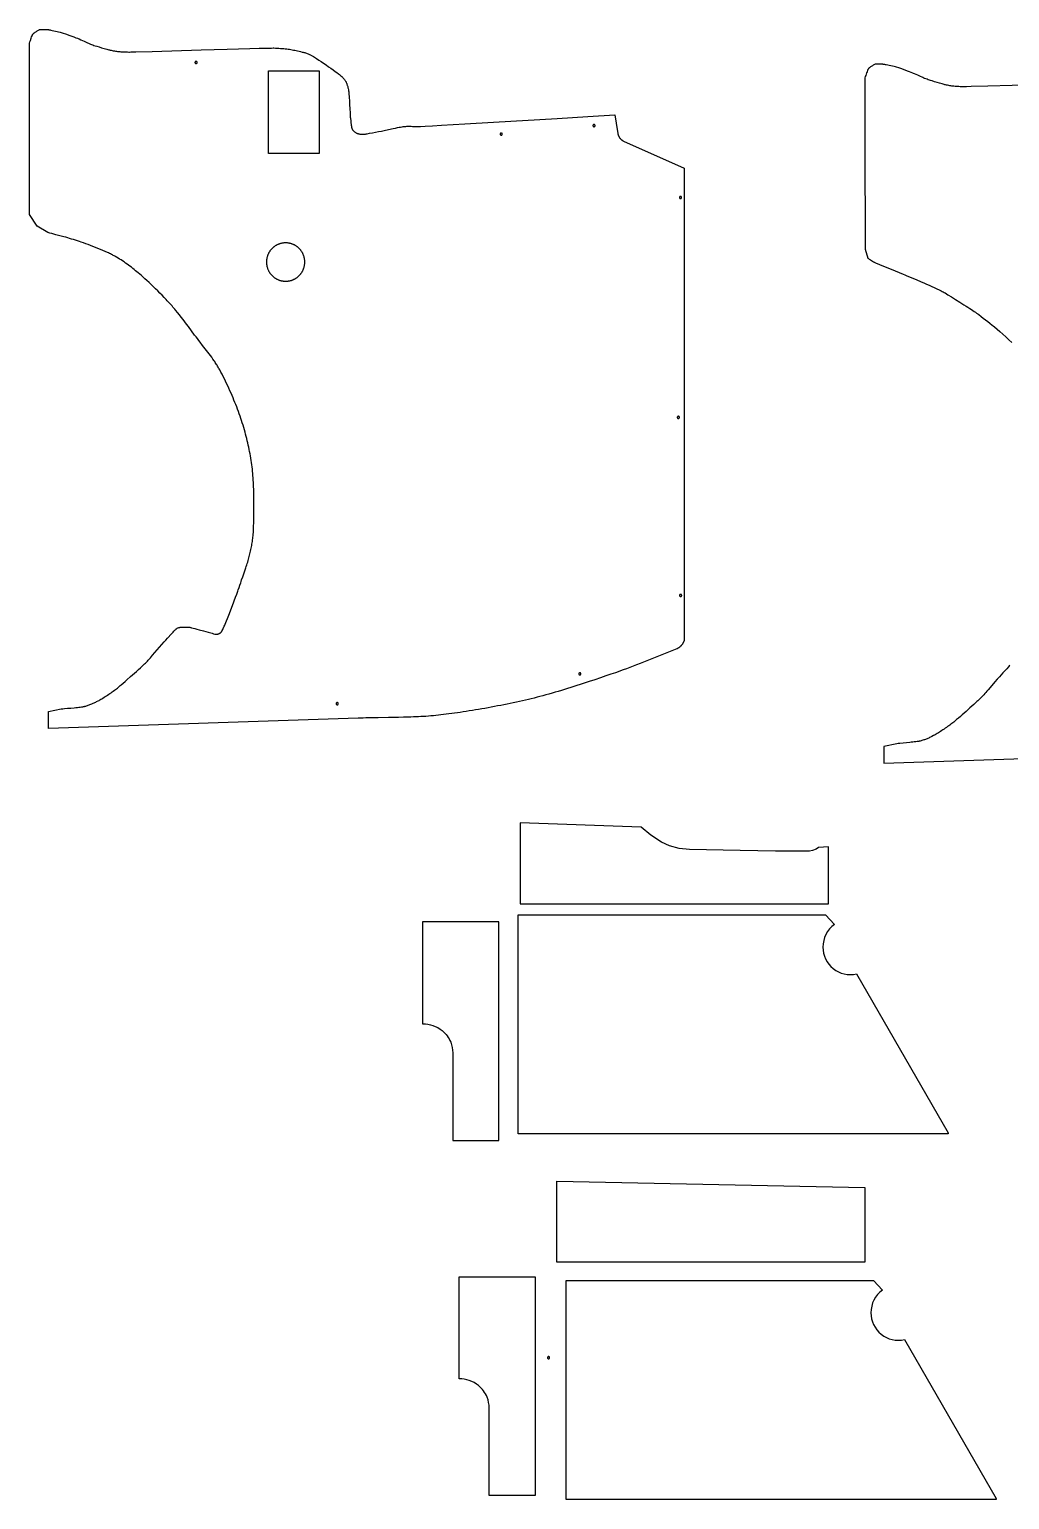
# Model space of a CAD drawing. Extents: x 2891 to 8795, y -6849 to -2770.
# Drawn here: x 6074 to 7864, y -6849 to -4165 of the extents above; entities that cross this region are included whole.
import ezdxf

# ---------------------------------------------------------------- set-up
doc = ezdxf.new("R2010")
doc.units = 0
doc.layers.add('Default_Layer', color=1, linetype='CONTINUOUS')

msp = doc.modelspace()

# ---------------------------------------------------------------- linework, layer by layer
at = {"layer": 'Default_Layer'}
for points in [[(7256.2, -5296.2), (7250.1, -5298.6), (7244, -5301), (7231.7, -5306), (7219.5, -5310.9), (7207.3, -5315.8), (7201.1, -5318.3), (7195, -5320.7), (7188.9, -5323.1), (7182.7, -5325.5), (7176.6, -5327.9), (7170.4, -5330.2), (7164.2, -5332.4), (7158, -5334.7), (7143.8, -5339.7), (7135.4, -5342.6), (7126.4, -5345.7), (7116.7, -5349), (7106.6, -5352.5), (7096, -5356), (7085, -5359.6), (7079.5, -5361.4), (7073.8, -5363.2), (7068.2, -5365), (7062.5, -5366.8), (7056.7, -5368.6), (7051, -5370.4), (7045.3, -5372.1), (7039.6, -5373.9), (7033.9, -5375.5), (7028.2, -5377.2), (7022.6, -5378.8), (7017, -5380.3), (7011.5, -5381.8), (7006.1, -5383.3), (7000.8, -5384.7), (6995.6, -5386), (6990.4, -5387.2), (6985.1, -5388.5), (6979.7, -5389.8), (6974.2, -5391), (6968.7, -5392.2), (6963.1, -5393.5), (6957.5, -5394.7), (6951.8, -5395.9), (6946.1, -5397.1), (6940.4, -5398.2), (6934.6, -5399.4), (6928.8, -5400.5), (6923, -5401.6), (6917.2, -5402.7), (6911.4, -5403.8), (6905.7, -5404.8), (6899.9, -5405.8), (6894.2, -5406.8), (6888.5, -5407.8), (6882.8, -5408.7), (6877.2, -5409.6), (6871.7, -5410.5), (6866.2, -5411.4), (6860.7, -5412.2), (6855.4, -5413), (6850.1, -5413.7), (6845, -5414.4), (6839.9, -5415.1), (6834.9, -5415.7), (6830.1, -5416.3), (6825.3, -5416.9), (6820.7, -5417.4), (6816.2, -5417.9), (6811.6, -5418.3), (6807.1, -5418.7), (6802.5, -5419), (6797.9, -5419.4), (6793.4, -5419.7), (6788.8, -5419.9), (6784.2, -5420.2), (6779.7, -5420.4), (6775.1, -5420.6), (6770.5, -5420.8), (6766, -5420.9), (6761.4, -5421.1), (6756.8, -5421.2), (6747.7, -5421.4), (6738.5, -5421.5), (6729.4, -5421.7), (6711.1, -5421.9), (6701.9, -5422.1), (6692.8, -5422.2), (6688.2, -5422.4), (6683.6, -5422.5), (6679, -5422.6), (6674.5, -5422.8), (6108.9, -5441.5), (6108.9, -5410.8), (6132.3, -5405.8), (6135.1, -5405.5), (6137.9, -5405.2), (6143.9, -5404.7), (6150, -5404.2), (6156, -5403.6), (6158.9, -5403.3), (6161.8, -5403), (6164.5, -5402.7), (6167, -5402.4), (6169.4, -5402.1), (6171.6, -5401.8), (6172.6, -5401.6), (6173.6, -5401.4), (6174.5, -5401.2), (6175.3, -5401), (6176.9, -5400.6), (6178.5, -5400.1), (6180.1, -5399.6), (6181.6, -5399.1), (6183.2, -5398.6), (6184.7, -5398), (6186.2, -5397.4), (6187.8, -5396.8), (6189.3, -5396.1), (6190.8, -5395.5), (6192.3, -5394.8), (6193.8, -5394.1), (6195.2, -5393.4), (6196.7, -5392.6), (6199.6, -5391.1), (6201.2, -5390.3), (6202.8, -5389.4), (6204.6, -5388.3), (6206.4, -5387.2), (6208.4, -5386), (6210.4, -5384.7), (6212.5, -5383.4), (6214.6, -5382), (6216.7, -5380.6), (6218.9, -5379.2), (6221, -5377.7), (6223.1, -5376.2), (6225.2, -5374.8), (6227.2, -5373.3), (6229.2, -5371.9), (6231.1, -5370.5), (6232.9, -5369.1), (6234.7, -5367.7), (6236.5, -5366.3), (6238.2, -5364.9), (6240, -5363.4), (6241.7, -5361.9), (6245.2, -5359), (6248.7, -5356), (6252.1, -5353), (6258.9, -5346.9), (6266, -5340.6), (6269.6, -5337.4), (6273.3, -5334.1), (6277, -5330.7), (6278.8, -5329), (6280.6, -5327.3), (6282.4, -5325.5), (6284.2, -5323.8), (6285.9, -5322.1), (6287.7, -5320.3), (6289.4, -5318.5), (6291.2, -5316.6), (6293.1, -5314.5), (6295, -5312.4), (6297, -5310.1), (6299, -5307.8), (6303.2, -5303), (6311.7, -5293.2), (6315.9, -5288.3), (6320, -5283.6), (6323, -5280.3), (6326.4, -5276.6), (6333.3, -5269), (6336.4, -5265.6), (6337.9, -5264), (6339.2, -5262.7), (6340.3, -5261.5), (6341.2, -5260.6), (6342, -5259.9), (6342.3, -5259.6), (6342.5, -5259.5), (6342.9, -5259.2), (6343.3, -5259), (6344.1, -5258.5), (6344.9, -5258.1), (6345.8, -5257.8), (6346.7, -5257.5), (6347.6, -5257.2), (6348.5, -5257), (6349.4, -5256.8), (6350, -5256.7), (6350.6, -5256.7), (6351.4, -5256.6), (6352.3, -5256.5), (6354.4, -5256.4), (6356.8, -5256.4), (6358.1, -5256.4), (6359.3, -5256.4), (6360.6, -5256.4), (6361.9, -5256.4), (6363.1, -5256.5), (6364.3, -5256.6), (6365.5, -5256.7), (6366.6, -5256.8), (6367.2, -5256.9), (6368.1, -5257.1), (6369.1, -5257.3), (6370.2, -5257.6), (6373, -5258.3), (6376.3, -5259.1), (6380, -5260.1), (6383.9, -5261.2), (6392.2, -5263.5), (6400.4, -5265.8), (6407.5, -5267.7), (6410.4, -5268.5), (6412.7, -5269.1), (6414.3, -5269.5), (6414.8, -5269.6), (6415.1, -5269.6), (6415.5, -5269.6), (6415.9, -5269.6), (6416.7, -5269.5), (6417.5, -5269.3), (6418.3, -5269.1), (6419, -5268.9), (6419.8, -5268.6), (6420.4, -5268.4), (6421.1, -5268.1), (6421.6, -5267.7), (6422.2, -5267.4), (6422.7, -5267), (6423.2, -5266.6), (6423.7, -5266.1), (6424.2, -5265.6), (6424.6, -5265.1), (6425, -5264.6), (6425.2, -5264.3), (6425.5, -5263.8), (6425.8, -5263.2), (6426.2, -5262.5), (6427, -5260.9), (6427.8, -5259), (6429.7, -5254.9), (6430.7, -5252.8), (6431.5, -5251), (6437.9, -5234.5), (6444.8, -5216.8), (6450.6, -5201.6), (6452.7, -5196.2), (6453.9, -5192.8), (6454.7, -5190.7), (6455.5, -5188.6), (6456.9, -5184.3), (6458.4, -5180), (6459.8, -5175.7), (6460.7, -5173), (6461.6, -5170.2), (6463.5, -5164.8), (6465.5, -5159.2), (6467.4, -5153.8), (6469.2, -5148.3), (6470.1, -5145.6), (6471, -5142.9), (6471.8, -5140.3), (6472.6, -5137.7), (6473.3, -5135.2), (6474, -5132.6), (6475.3, -5127.7), (6475.9, -5125.2), (6476.6, -5122.7), (6477.2, -5120.2), (6477.7, -5117.6), (6478.3, -5115.1), (6478.9, -5112.6), (6479.4, -5110.1), (6479.9, -5107.6), (6480.3, -5105), (6480.8, -5102.5), (6481.2, -5100), (6481.6, -5097.4), (6481.9, -5094.9), (6482.2, -5092.3), (6482.5, -5089.7), (6482.7, -5086.8), (6483, -5083.9), (6483.1, -5080.8), (6483.3, -5077.6), (6483.4, -5074.2), (6483.5, -5070.8), (6483.6, -5067.4), (6483.7, -5063.9), (6483.7, -5060.3), (6483.8, -5053.3), (6483.8, -5046.3), (6483.8, -5039.5), (6483.8, -5032.6), (6483.8, -5025.1), (6483.8, -5017.2), (6483.7, -5013.1), (6483.7, -5009), (6483.6, -5004.9), (6483.5, -5000.7), (6483.3, -4996.5), (6483.1, -4992.3), (6482.9, -4988.1), (6482.6, -4984), (6482.3, -4980), (6482.1, -4978), (6482, -4976), (6481.5, -4972), (6481.1, -4968), (6480.6, -4964.1), (6480.1, -4960.1), (6479.5, -4956.1), (6478.9, -4952.1), (6478.3, -4948.1), (6477.6, -4944.1), (6476.9, -4940.1), (6476.2, -4936.1), (6475.4, -4932.2), (6474.6, -4928.2), (6473.7, -4924.2), (6472.8, -4920.3), (6471.9, -4916.4), (6471, -4912.4), (6470, -4908.5), (6468.9, -4904.5), (6467.8, -4900.4), (6466.6, -4896.3), (6465.4, -4892.2), (6464.1, -4888), (6462.8, -4883.8), (6461.4, -4879.6), (6460, -4875.4), (6458.6, -4871.2), (6457.1, -4867), (6455.6, -4862.8), (6454.1, -4858.6), (6452.5, -4854.4), (6450.9, -4850.3), (6449.3, -4846.3), (6447.6, -4842.2), (6445.9, -4838), (6444.1, -4833.7), (6442.2, -4829.3), (6440.3, -4825), (6438.3, -4820.5), (6436.3, -4816.1), (6434.2, -4811.8), (6432.1, -4807.4), (6430, -4803.2), (6428, -4799), (6425.9, -4794.9), (6423.8, -4790.9), (6421.7, -4787.1), (6420.7, -4785.3), (6419.6, -4783.5), (6418.6, -4781.8), (6417.6, -4780.1), (6416.6, -4778.4), (6415.6, -4776.8), (6414.6, -4775.1), (6413.5, -4773.5), (6412.4, -4771.9), (6411.3, -4770.3), (6409.1, -4767.1), (6406.9, -4763.9), (6404.6, -4760.7), (6402.3, -4757.6), (6399.9, -4754.5), (6397.6, -4751.4), (6395.2, -4748.4), (6390.4, -4742.2), (6385.6, -4736.1), (6383.2, -4733), (6380.8, -4729.9), (6378.4, -4726.7), (6375.8, -4723.3), (6370.3, -4715.8), (6364.3, -4707.8), (6361.2, -4703.7), (6358, -4699.5), (6354.8, -4695.2), (6351.4, -4690.9), (6348.1, -4686.7), (6344.7, -4682.4), (6341.3, -4678.3), (6339.6, -4676.2), (6337.9, -4674.2), (6336.2, -4672.2), (6334.5, -4670.2), (6332.8, -4668.3), (6331.1, -4666.4), (6329.4, -4664.5), (6327.6, -4662.6), (6325.8, -4660.7), (6324, -4658.7), (6320.2, -4654.7), (6316.3, -4650.7), (6312.3, -4646.7), (6308.3, -4642.7), (6304.3, -4638.8), (6300.3, -4634.9), (6296.3, -4631.1), (6292.5, -4627.5), (6288.7, -4624), (6285.1, -4620.7), (6281.7, -4617.7), (6278.5, -4614.8), (6275.6, -4612.3), (6272.9, -4610), (6270.4, -4607.9), (6267.9, -4605.8), (6265.3, -4603.8), (6262.7, -4601.7), (6260.2, -4599.7), (6257.6, -4597.7), (6255, -4595.7), (6252.3, -4593.7), (6249.7, -4591.8), (6247, -4589.9), (6244.3, -4588.1), (6241.5, -4586.3), (6238.8, -4584.5), (6236, -4582.8), (6233.2, -4581.1), (6231.8, -4580.3), (6230.3, -4579.5), (6228.9, -4578.7), (6227.3, -4577.8), (6225.6, -4577), (6223.9, -4576.1), (6222.1, -4575.3), (6220.3, -4574.4), (6218.3, -4573.5), (6216.4, -4572.6), (6212.3, -4570.8), (6208, -4568.9), (6203.6, -4567.1), (6199.1, -4565.2), (6194.6, -4563.4), (6190.1, -4561.7), (6185.6, -4559.9), (6181.2, -4558.3), (6176.9, -4556.7), (6172.8, -4555.2), (6168.9, -4553.8), (6165.3, -4552.5), (6161.8, -4551.3), (6158.2, -4550.1), (6154.7, -4549), (6151.1, -4548), (6147.5, -4546.9), (6144, -4545.9), (6140.4, -4544.9), (6136.8, -4543.9), (6129.6, -4542), (6122.4, -4540.1), (6115.2, -4538.2), (6111.6, -4537.2), (6108, -4536.2), (6088.2, -4524.4), (6074.5, -4503), (6074.3, -4307.8), (6074.1, -4224.8), (6074.1, -4190.6), (6074.2, -4190.4), (6074.3, -4190.2), (6075, -4188.1), (6075.8, -4185.8), (6077.4, -4181.2), (6078.2, -4179), (6078.9, -4177.2), (6079.2, -4176.4), (6079.5, -4175.7), (6079.8, -4175.1), (6080, -4174.7), (6080.2, -4174.4), (6080.5, -4174.1), (6080.8, -4173.8), (6081, -4173.5), (6081.6, -4172.9), (6082.2, -4172.4), (6082.8, -4171.8), (6083.5, -4171.3), (6084.8, -4170.4), (6085.6, -4169.8), (6086.8, -4169), (6088, -4168.2), (6089.4, -4167.4), (6091.7, -4166), (6092.8, -4165.4), (6092.9, -4165.3), (6093, -4165.3), (6093.2, -4165.4), (6095.2, -4165.4), (6097.1, -4165.4), (6101, -4165.4), (6102.9, -4165.4), (6104.9, -4165.5), (6105.8, -4165.5), (6106.8, -4165.6), (6107.8, -4165.7), (6108.7, -4165.8), (6109.7, -4165.9), (6110.8, -4166.1), (6112, -4166.3), (6113.2, -4166.5), (6115.9, -4167.1), (6118.7, -4167.7), (6124.5, -4169.1), (6127.4, -4169.7), (6130.2, -4170.3), (6132.1, -4170.7), (6136, -4172.1), (6139.9, -4173.5), (6147.9, -4176.4), (6151.8, -4177.8), (6155.5, -4179.2), (6158.8, -4180.5), (6161.8, -4181.6), (6163.2, -4182.2), (6164.7, -4182.8), (6167.8, -4184.2), (6171.1, -4185.7), (6174.3, -4187.1), (6179.9, -4189.7), (6182, -4190.6), (6183.4, -4191.2), (6185.5, -4192.1), (6187.7, -4192.9), (6189.9, -4193.7), (6192, -4194.5), (6193.9, -4195.1), (6197.2, -4196.1), (6201.3, -4197.3), (6206, -4198.7), (6210.7, -4200.1), (6215.2, -4201.4), (6218.9, -4202.4), (6220.4, -4202.8), (6221.5, -4203), (6223.4, -4203.5), (6225.3, -4203.9), (6227.2, -4204.3), (6229.2, -4204.6), (6231.1, -4204.9), (6233, -4205.2), (6235, -4205.5), (6236.9, -4205.7), (6238.9, -4205.9), (6241.1, -4206.1), (6243.4, -4206.2), (6245.9, -4206.3), (6248.3, -4206.4), (6250.8, -4206.5), (6253.2, -4206.5), (6255.6, -4206.6), (6256.9, -4206.6), (6259.5, -4206.5), (6268.5, -4206.3), (6298.5, -4205.4), (6387.5, -4202.8), (6434.9, -4201.5), (6476.7, -4200.3), (6493.7, -4199.8), (6507.1, -4199.5), (6516.3, -4199.3), (6519.1, -4199.2), (6520.5, -4199.2), (6523.5, -4199.3), (6526.5, -4199.5), (6529.6, -4199.7), (6532.6, -4199.9), (6535.6, -4200.2), (6538.5, -4200.5), (6541.3, -4200.8), (6543.9, -4201.1), (6546.4, -4201.4), (6548.9, -4201.7), (6551.4, -4202.1), (6553.8, -4202.5), (6556.3, -4203), (6558.8, -4203.4), (6561.3, -4204), (6563.7, -4204.5), (6566.3, -4205.1), (6569.1, -4205.8), (6572, -4206.6), (6573.6, -4207), (6575.1, -4207.4), (6576.7, -4207.8), (6578.2, -4208.3), (6579.8, -4208.8), (6581.3, -4209.3), (6582.8, -4209.9), (6584.3, -4210.5), (6585.7, -4211.1), (6587.1, -4211.7), (6587.9, -4212.1), (6588.9, -4212.7), (6590.1, -4213.4), (6591.4, -4214.2), (6592.9, -4215.1), (6594.6, -4216.2), (6598.2, -4218.5), (6602.2, -4221.2), (6606.5, -4224.1), (6611, -4227.1), (6615.6, -4230.3), (6620.1, -4233.4), (6624.5, -4236.4), (6628.6, -4239.3), (6632.4, -4242), (6635.6, -4244.3), (6638.3, -4246.3), (6640.3, -4247.7), (6641, -4248.3), (6641.5, -4248.7), (6642.9, -4250), (6644.4, -4251.3), (6645.1, -4252), (6645.8, -4252.7), (6646.4, -4253.4), (6647.1, -4254.1), (6647.8, -4254.9), (6648.4, -4255.6), (6649, -4256.4), (6649.6, -4257.1), (6650.2, -4257.9), (6650.7, -4258.7), (6651.2, -4259.6), (6651.7, -4260.4), (6652.2, -4261.3), (6652.6, -4262.2), (6653, -4263.2), (6653.4, -4264.2), (6653.8, -4265.3), (6654.2, -4266.4), (6654.5, -4267.5), (6654.9, -4268.6), (6655.2, -4269.8), (6655.5, -4270.9), (6655.7, -4272.1), (6656, -4273.3), (6656.5, -4275.6), (6656.9, -4277.9), (6657, -4278.5), (6657.1, -4279.3), (6657.3, -4281.4), (6657.5, -4284.1), (6657.8, -4287.2), (6658, -4290.6), (6658.2, -4294.4), (6658.6, -4302.3), (6659, -4310.3), (6659.4, -4317.7), (6659.6, -4320.8), (6659.8, -4323.6), (6659.9, -4325.8), (6660.1, -4327.4), (6660.7, -4333), (6661.1, -4336), (6661.5, -4339), (6661.7, -4340.4), (6661.9, -4341.8), (6662.1, -4343), (6662.3, -4344.2), (6662.6, -4345.3), (6662.8, -4346.2), (6663, -4346.6), (6663.1, -4347), (6663.2, -4347.3), (6663.4, -4347.6), (6663.7, -4348.1), (6664, -4348.6), (6664.4, -4349.2), (6664.9, -4349.7), (6665.3, -4350.1), (6665.8, -4350.6), (6666.3, -4351.1), (6666.8, -4351.5), (6667.3, -4351.9), (6667.8, -4352.3), (6668.7, -4353.1), (6669.6, -4353.7), (6670.4, -4354.1), (6671, -4354.5), (6671.7, -4354.9), (6672.5, -4355.2), (6673.2, -4355.4), (6674, -4355.6), (6674.7, -4355.8), (6675.5, -4356), (6676.3, -4356.2), (6677.1, -4356.3), (6678.2, -4356.4), (6679.3, -4356.5), (6680.5, -4356.6), (6681.8, -4356.7), (6683.1, -4356.7), (6684.4, -4356.7), (6685.6, -4356.6), (6686.4, -4356.5), (6687.6, -4356.4), (6689.1, -4356.1), (6690.9, -4355.8), (6695.2, -4355), (6700.3, -4354), (6711.3, -4351.9), (6716.7, -4350.9), (6721.6, -4349.9), (6729.8, -4348.2), (6738.5, -4346.3), (6742.6, -4345.4), (6746.2, -4344.6), (6749.2, -4344), (6750.4, -4343.8), (6751.4, -4343.6), (6754.7, -4343.1), (6756.3, -4342.9), (6758, -4342.6), (6759.6, -4342.4), (6761.3, -4342.3), (6763, -4342.1), (6764.6, -4342), (6765.5, -4342), (6766.5, -4342), (6767.5, -4342), (6768.7, -4342.1), (6771.1, -4342.2), (6773.7, -4342.3), (6776.5, -4342.5), (6779.2, -4342.6), (6781.9, -4342.6), (6783.2, -4342.7), (6784.5, -4342.7), (6785.8, -4342.6), (6788.3, -4342.5), (6796.9, -4342), (6809.8, -4341.3), (6826.5, -4340.3), (6869.3, -4337.8), (6921.3, -4334.7), (7037.4, -4327.9), (7093.4, -4324.5), (7142.8, -4321.6), (7148, -4352), (7148, -4352.6), (7148.1, -4353.3), (7148.1, -4354), (7148.2, -4354.6), (7148.3, -4355.3), (7148.4, -4355.9), (7148.6, -4356.6), (7148.8, -4357.2), (7149, -4357.9), (7149.2, -4358.5), (7149.4, -4359.1), (7149.7, -4359.7), (7150, -4360.3), (7150.3, -4360.9), (7150.6, -4361.5), (7150.9, -4362.1), (7151.3, -4362.6), (7151.7, -4363.2), (7152.1, -4363.7), (7152.5, -4364.2), (7152.9, -4364.7), (7153.3, -4365.2), (7153.8, -4365.7), (7154.3, -4366.2), (7154.8, -4366.6), (7155.3, -4367), (7155.8, -4367.4), (7156.4, -4367.8), (7156.9, -4368.2), (7157.5, -4368.5), (7158.1, -4368.9), (7158.7, -4369.2), (7269.7, -4418.7), (7269.7, -5280.2), (7269.5, -5280.9), (7269.3, -5281.5), (7269, -5282.1), (7268.8, -5282.7), (7268.5, -5283.4), (7268.2, -5284), (7267.9, -5284.6), (7267.6, -5285.2), (7267.3, -5285.7), (7267, -5286.3), (7266.6, -5286.9), (7266.2, -5287.5), (7265.9, -5288), (7265.5, -5288.5), (7265, -5289.1), (7264.6, -5289.6), (7264.2, -5290.1), (7263.7, -5290.6), (7263.3, -5291.1), (7262.8, -5291.6), (7262.3, -5292), (7261.8, -5292.5), (7261.3, -5292.9), (7260.8, -5293.3), (7260.2, -5293.7), (7259.7, -5294.1), (7259.1, -5294.5), (7258.6, -5294.9), (7258, -5295.2), (7257.4, -5295.6), (7256.8, -5295.9), (7256.2, -5296.2)], [(6378.3, -4223.7), (6378.1, -4223.7), (6377.9, -4223.7), (6377.7, -4223.8), (6377.5, -4223.9), (6377.3, -4223.9), (6377.2, -4224), (6377, -4224.2), (6376.9, -4224.3), (6376.7, -4224.4), (6376.6, -4224.6), (6376.5, -4224.7), (6376.5, -4224.9), (6376.4, -4225.1), (6376.3, -4225.3), (6376.3, -4225.5), (6376.3, -4225.7), (6376.3, -4225.9), (6376.3, -4226.1), (6376.4, -4226.3), (6376.5, -4226.5), (6376.5, -4226.7), (6376.6, -4226.8), (6376.7, -4227), (6376.9, -4227.1), (6377, -4227.2), (6377.2, -4227.4), (6377.3, -4227.5), (6377.5, -4227.5), (6377.7, -4227.6), (6377.9, -4227.7), (6378.1, -4227.7), (6378.3, -4227.7), (6378.5, -4227.7), (6378.7, -4227.7), (6378.9, -4227.6), (6379.1, -4227.5), (6379.2, -4227.5), (6379.4, -4227.4), (6379.6, -4227.2), (6379.7, -4227.1), (6379.8, -4227), (6380, -4226.8), (6380.1, -4226.7), (6380.1, -4226.5), (6380.2, -4226.3), (6380.3, -4226.1), (6380.3, -4225.9), (6380.3, -4225.7), (6380.3, -4225.5), (6380.3, -4225.3), (6380.2, -4225.1), (6380.1, -4224.9), (6380.1, -4224.7), (6380, -4224.6), (6379.8, -4224.4), (6379.7, -4224.3), (6379.6, -4224.2), (6379.4, -4224), (6379.2, -4223.9), (6379.1, -4223.9), (6378.9, -4223.8), (6378.7, -4223.7), (6378.5, -4223.7), (6378.3, -4223.7)], [(6510.6, -4241.2), (6603, -4241.2), (6603, -4392), (6510.3, -4392), (6510.6, -4241.2)], [(7104.9, -4339), (7104.7, -4339), (7104.5, -4339.1), (7104.3, -4339.1), (7104.2, -4339.2), (7104, -4339.3), (7103.8, -4339.4), (7103.7, -4339.5), (7103.5, -4339.6), (7103.4, -4339.8), (7103.3, -4339.9), (7103.2, -4340.1), (7103.1, -4340.2), (7103, -4340.4), (7103, -4340.6), (7102.9, -4340.8), (7102.9, -4341), (7102.9, -4341.2), (7103, -4341.4), (7103, -4341.6), (7103.1, -4341.8), (7103.2, -4342), (7103.3, -4342.1), (7103.4, -4342.3), (7103.5, -4342.4), (7103.7, -4342.6), (7103.8, -4342.7), (7104, -4342.8), (7104.2, -4342.9), (7104.3, -4342.9), (7104.5, -4343), (7104.7, -4343), (7104.9, -4343), (7105.1, -4343), (7105.3, -4343), (7105.5, -4342.9), (7105.7, -4342.9), (7105.9, -4342.8), (7106, -4342.7), (7106.2, -4342.6), (7106.3, -4342.4), (7106.5, -4342.3), (7106.6, -4342.1), (7106.7, -4342), (7106.8, -4341.8), (7106.8, -4341.6), (7106.9, -4341.4), (7106.9, -4341.2), (7106.9, -4341), (7106.9, -4340.8), (7106.9, -4340.6), (7106.8, -4340.4), (7106.8, -4340.2), (7106.7, -4340.1), (7106.6, -4339.9), (7106.5, -4339.8), (7106.3, -4339.6), (7106.2, -4339.5), (7106, -4339.4), (7105.9, -4339.3), (7105.7, -4339.2), (7105.5, -4339.1), (7105.3, -4339.1), (7105.1, -4339), (7104.9, -4339)], [(6935.4, -4354.4), (6935.2, -4354.4), (6935, -4354.5), (6934.8, -4354.5), (6934.7, -4354.6), (6934.5, -4354.7), (6934.3, -4354.8), (6934.2, -4354.9), (6934, -4355), (6933.9, -4355.2), (6933.8, -4355.3), (6933.7, -4355.5), (6933.6, -4355.7), (6933.5, -4355.8), (6933.5, -4356), (6933.5, -4356.2), (6933.4, -4356.4), (6933.5, -4356.6), (6933.5, -4356.8), (6933.5, -4357), (6933.6, -4357.2), (6933.7, -4357.4), (6933.8, -4357.5), (6933.9, -4357.7), (6934, -4357.8), (6934.2, -4358), (6934.3, -4358.1), (6934.5, -4358.2), (6934.7, -4358.3), (6934.8, -4358.3), (6935, -4358.4), (6935.2, -4358.4), (6935.4, -4358.4), (6935.6, -4358.4), (6935.8, -4358.4), (6936, -4358.3), (6936.2, -4358.3), (6936.4, -4358.2), (6936.6, -4358.1), (6936.7, -4358), (6936.9, -4357.8), (6937, -4357.7), (6937.1, -4357.5), (6937.2, -4357.4), (6937.3, -4357.2), (6937.4, -4357), (6937.4, -4356.8), (6937.4, -4356.6), (6937.4, -4356.4), (6937.4, -4356.2), (6937.4, -4356), (6937.4, -4355.8), (6937.3, -4355.7), (6937.2, -4355.5), (6937.1, -4355.3), (6937, -4355.2), (6936.9, -4355), (6936.7, -4354.9), (6936.6, -4354.8), (6936.4, -4354.7), (6936.2, -4354.6), (6936, -4354.5), (6935.8, -4354.5), (6935.6, -4354.4), (6935.4, -4354.4)], [(7262.8, -4470.3), (7262.6, -4470.3), (7262.4, -4470.3), (7262.2, -4470.4), (7262, -4470.4), (7261.9, -4470.5), (7261.7, -4470.6), (7261.5, -4470.7), (7261.4, -4470.8), (7261.3, -4471), (7261.1, -4471.1), (7261, -4471.3), (7261, -4471.5), (7260.9, -4471.7), (7260.8, -4471.9), (7260.8, -4472.1), (7260.8, -4472.3), (7260.8, -4472.5), (7260.8, -4472.7), (7260.9, -4472.9), (7261, -4473), (7261, -4473.2), (7261.1, -4473.4), (7261.3, -4473.5), (7261.4, -4473.7), (7261.5, -4473.8), (7261.7, -4473.9), (7261.9, -4474), (7262, -4474.1), (7262.2, -4474.2), (7262.4, -4474.2), (7262.6, -4474.3), (7262.8, -4474.3), (7263, -4474.3), (7263.2, -4474.2), (7263.4, -4474.2), (7263.6, -4474.1), (7263.8, -4474), (7263.9, -4473.9), (7264.1, -4473.8), (7264.2, -4473.7), (7264.3, -4473.5), (7264.5, -4473.4), (7264.6, -4473.2), (7264.6, -4473), (7264.7, -4472.9), (7264.8, -4472.7), (7264.8, -4472.5), (7264.8, -4472.3), (7264.8, -4472.1), (7264.8, -4471.9), (7264.7, -4471.7), (7264.6, -4471.5), (7264.6, -4471.3), (7264.5, -4471.1), (7264.3, -4471), (7264.2, -4470.8), (7264.1, -4470.7), (7263.9, -4470.6), (7263.8, -4470.5), (7263.6, -4470.4), (7263.4, -4470.4), (7263.2, -4470.3), (7263, -4470.3), (7262.8, -4470.3)], [(6541.9, -4555.1), (6541, -4555.1), (6540.1, -4555.1), (6539.2, -4555.2), (6538.3, -4555.2), (6537.4, -4555.3), (6536.6, -4555.5), (6535.7, -4555.6), (6534.8, -4555.8), (6534, -4555.9), (6533.1, -4556.2), (6532.3, -4556.4), (6531.5, -4556.6), (6530.7, -4556.9), (6529.9, -4557.2), (6529.1, -4557.5), (6528.3, -4557.8), (6527.5, -4558.1), (6526.7, -4558.5), (6526, -4558.9), (6525.2, -4559.3), (6524.5, -4559.7), (6523.7, -4560.1), (6523, -4560.6), (6522.3, -4561), (6521.6, -4561.5), (6520.9, -4562), (6520.3, -4562.5), (6519.6, -4563), (6519, -4563.6), (6518.4, -4564.1), (6517.7, -4564.7), (6517.1, -4565.3), (6516.6, -4565.9), (6516, -4566.5), (6515.4, -4567.1), (6514.9, -4567.8), (6514.4, -4568.4), (6513.8, -4569.1), (6513.3, -4569.8), (6512.9, -4570.5), (6512.4, -4571.2), (6512, -4571.9), (6511.5, -4572.6), (6511.1, -4573.4), (6510.7, -4574.1), (6510.3, -4574.9), (6510, -4575.6), (6509.6, -4576.4), (6509.3, -4577.2), (6509, -4578), (6508.7, -4578.8), (6508.5, -4579.6), (6508.2, -4580.5), (6508, -4581.3), (6507.8, -4582.1), (6507.6, -4583), (6507.4, -4583.9), (6507.3, -4584.7), (6507.2, -4585.6), (6507.1, -4586.5), (6507, -4587.4), (6506.9, -4588.3), (6506.9, -4589.1), (6506.9, -4590.1), (6506.9, -4591), (6506.9, -4591.9), (6507, -4592.7), (6507.1, -4593.6), (6507.2, -4594.5), (6507.3, -4595.4), (6507.4, -4596.2), (6507.6, -4597.1), (6507.8, -4598), (6508, -4598.8), (6508.2, -4599.6), (6508.5, -4600.5), (6508.7, -4601.3), (6509, -4602.1), (6509.3, -4602.9), (6509.6, -4603.7), (6510, -4604.5), (6510.3, -4605.2), (6510.7, -4606), (6511.1, -4606.7), (6511.5, -4607.5), (6512, -4608.2), (6512.4, -4608.9), (6512.9, -4609.6), (6513.3, -4610.3), (6513.8, -4611), (6514.4, -4611.7), (6514.9, -4612.3), (6515.4, -4613), (6516, -4613.6), (6516.6, -4614.2), (6517.1, -4614.8), (6517.7, -4615.4), (6518.4, -4616), (6519, -4616.5), (6519.6, -4617.1), (6520.3, -4617.6), (6520.9, -4618.1), (6521.6, -4618.6), (6522.3, -4619.1), (6523, -4619.5), (6523.7, -4620), (6524.5, -4620.4), (6525.2, -4620.8), (6526, -4621.2), (6526.7, -4621.6), (6527.5, -4622), (6528.3, -4622.3), (6529.1, -4622.6), (6529.9, -4622.9), (6530.7, -4623.2), (6531.5, -4623.5), (6532.3, -4623.7), (6533.1, -4624), (6534, -4624.2), (6534.8, -4624.3), (6535.7, -4624.5), (6536.6, -4624.6), (6537.4, -4624.8), (6538.3, -4624.9), (6539.2, -4625), (6540.1, -4625), (6541, -4625), (6541.9, -4625.1), (6542.8, -4625), (6543.7, -4625), (6544.6, -4625), (6545.5, -4624.9), (6546.3, -4624.8), (6547.2, -4624.6), (6548.1, -4624.5), (6548.9, -4624.3), (6549.8, -4624.2), (6550.6, -4624), (6551.5, -4623.7), (6552.3, -4623.5), (6553.1, -4623.2), (6553.9, -4622.9), (6554.7, -4622.6), (6555.5, -4622.3), (6556.3, -4622), (6557.1, -4621.6), (6557.8, -4621.2), (6558.6, -4620.8), (6559.3, -4620.4), (6560, -4620), (6560.8, -4619.5), (6561.5, -4619.1), (6562.1, -4618.6), (6562.8, -4618.1), (6563.5, -4617.6), (6564.2, -4617.1), (6564.8, -4616.5), (6565.4, -4616), (6566, -4615.4), (6566.6, -4614.8), (6567.2, -4614.2), (6567.8, -4613.6), (6568.4, -4613), (6568.9, -4612.3), (6569.4, -4611.7), (6569.9, -4611), (6570.4, -4610.3), (6570.9, -4609.6), (6571.4, -4608.9), (6571.8, -4608.2), (6572.2, -4607.5), (6572.7, -4606.7), (6573.1, -4606), (6573.4, -4605.2), (6573.8, -4604.5), (6574.1, -4603.7), (6574.5, -4602.9), (6574.8, -4602.1), (6575, -4601.3), (6575.3, -4600.5), (6575.6, -4599.6), (6575.8, -4598.8), (6576, -4598), (6576.2, -4597.1), (6576.3, -4596.2), (6576.5, -4595.4), (6576.6, -4594.5), (6576.7, -4593.6), (6576.8, -4592.7), (6576.8, -4591.9), (6576.9, -4591), (6576.9, -4590.1), (6576.9, -4589.1), (6576.8, -4588.3), (6576.8, -4587.4), (6576.7, -4586.5), (6576.6, -4585.6), (6576.5, -4584.7), (6576.3, -4583.9), (6576.2, -4583), (6576, -4582.1), (6575.8, -4581.3), (6575.6, -4580.5), (6575.3, -4579.6), (6575, -4578.8), (6574.8, -4578), (6574.5, -4577.2), (6574.1, -4576.4), (6573.8, -4575.6), (6573.4, -4574.9), (6573.1, -4574.1), (6572.7, -4573.4), (6572.2, -4572.6), (6571.8, -4571.9), (6571.4, -4571.2), (6570.9, -4570.5), (6570.4, -4569.8), (6569.9, -4569.1), (6569.4, -4568.4), (6568.9, -4567.8), (6568.4, -4567.1), (6567.8, -4566.5), (6567.2, -4565.9), (6566.6, -4565.3), (6566, -4564.7), (6565.4, -4564.1), (6564.8, -4563.6), (6564.2, -4563), (6563.5, -4562.5), (6562.8, -4562), (6562.1, -4561.5), (6561.5, -4561), (6560.8, -4560.6), (6560, -4560.1), (6559.3, -4559.7), (6558.6, -4559.3), (6557.8, -4558.9), (6557.1, -4558.5), (6556.3, -4558.1), (6555.5, -4557.8), (6554.7, -4557.5), (6553.9, -4557.2), (6553.1, -4556.9), (6552.3, -4556.6), (6551.5, -4556.4), (6550.6, -4556.2), (6549.8, -4555.9), (6548.9, -4555.8), (6548.1, -4555.6), (6547.2, -4555.5), (6546.3, -4555.3), (6545.5, -4555.2), (6544.6, -4555.2), (6543.7, -4555.1), (6542.8, -4555.1), (6541.9, -4555.1)], [(7258.8, -4871.6), (7258.6, -4871.6), (7258.4, -4871.7), (7258.2, -4871.7), (7258, -4871.8), (7257.9, -4871.9), (7257.7, -4872), (7257.5, -4872.1), (7257.4, -4872.2), (7257.3, -4872.4), (7257.1, -4872.5), (7257, -4872.7), (7257, -4872.9), (7256.9, -4873), (7256.8, -4873.2), (7256.8, -4873.4), (7256.8, -4873.6), (7256.8, -4873.8), (7256.8, -4874), (7256.9, -4874.2), (7257, -4874.4), (7257, -4874.6), (7257.1, -4874.8), (7257.3, -4874.9), (7257.4, -4875.1), (7257.5, -4875.2), (7257.7, -4875.3), (7257.9, -4875.4), (7258, -4875.5), (7258.2, -4875.5), (7258.4, -4875.6), (7258.6, -4875.6), (7258.8, -4875.6), (7259, -4875.6), (7259.2, -4875.6), (7259.4, -4875.5), (7259.6, -4875.5), (7259.8, -4875.4), (7259.9, -4875.3), (7260.1, -4875.2), (7260.2, -4875.1), (7260.4, -4874.9), (7260.5, -4874.8), (7260.6, -4874.6), (7260.7, -4874.4), (7260.7, -4874.2), (7260.8, -4874), (7260.8, -4873.8), (7260.8, -4873.6), (7260.8, -4873.4), (7260.8, -4873.2), (7260.7, -4873), (7260.7, -4872.9), (7260.6, -4872.7), (7260.5, -4872.5), (7260.4, -4872.4), (7260.2, -4872.2), (7260.1, -4872.1), (7259.9, -4872), (7259.8, -4871.9), (7259.6, -4871.8), (7259.4, -4871.7), (7259.2, -4871.7), (7259, -4871.6), (7258.8, -4871.6)], [(7263, -5196.8), (7262.8, -5196.8), (7262.6, -5196.8), (7262.4, -5196.9), (7262.2, -5196.9), (7262, -5197), (7261.9, -5197.1), (7261.7, -5197.2), (7261.6, -5197.4), (7261.5, -5197.5), (7261.3, -5197.6), (7261.2, -5197.8), (7261.2, -5198), (7261.1, -5198.2), (7261, -5198.4), (7261, -5198.6), (7261, -5198.8), (7261, -5199), (7261, -5199.2), (7261.1, -5199.4), (7261.2, -5199.5), (7261.2, -5199.7), (7261.3, -5199.9), (7261.5, -5200), (7261.6, -5200.2), (7261.7, -5200.3), (7261.9, -5200.4), (7262, -5200.5), (7262.2, -5200.6), (7262.4, -5200.7), (7262.6, -5200.7), (7262.8, -5200.8), (7263, -5200.8), (7263.2, -5200.8), (7263.4, -5200.7), (7263.6, -5200.7), (7263.8, -5200.6), (7263.9, -5200.5), (7264.1, -5200.4), (7264.3, -5200.3), (7264.4, -5200.2), (7264.5, -5200), (7264.7, -5199.9), (7264.8, -5199.7), (7264.8, -5199.5), (7264.9, -5199.4), (7265, -5199.2), (7265, -5199), (7265, -5198.8), (7265, -5198.6), (7265, -5198.4), (7264.9, -5198.2), (7264.8, -5198), (7264.8, -5197.8), (7264.7, -5197.6), (7264.5, -5197.5), (7264.4, -5197.4), (7264.3, -5197.2), (7264.1, -5197.1), (7263.9, -5197), (7263.8, -5196.9), (7263.6, -5196.9), (7263.4, -5196.8), (7263.2, -5196.8), (7263, -5196.8)], [(7079.1, -5339.9), (7078.9, -5339.9), (7078.7, -5340), (7078.5, -5340), (7078.3, -5340.1), (7078.1, -5340.2), (7077.9, -5340.3), (7077.8, -5340.4), (7077.6, -5340.5), (7077.5, -5340.7), (7077.4, -5340.8), (7077.3, -5341), (7077.2, -5341.1), (7077.2, -5341.3), (7077.1, -5341.5), (7077.1, -5341.7), (7077.1, -5341.9), (7077.1, -5342.1), (7077.1, -5342.3), (7077.2, -5342.5), (7077.2, -5342.7), (7077.3, -5342.9), (7077.4, -5343), (7077.5, -5343.2), (7077.6, -5343.3), (7077.8, -5343.5), (7077.9, -5343.6), (7078.1, -5343.7), (7078.3, -5343.8), (7078.5, -5343.8), (7078.7, -5343.9), (7078.9, -5343.9), (7079.1, -5343.9), (7079.3, -5343.9), (7079.5, -5343.9), (7079.7, -5343.8), (7079.8, -5343.8), (7080, -5343.7), (7080.2, -5343.6), (7080.3, -5343.5), (7080.5, -5343.3), (7080.6, -5343.2), (7080.7, -5343), (7080.8, -5342.9), (7080.9, -5342.7), (7081, -5342.5), (7081, -5342.3), (7081.1, -5342.1), (7081.1, -5341.9), (7081.1, -5341.7), (7081, -5341.5), (7081, -5341.3), (7080.9, -5341.1), (7080.8, -5341), (7080.7, -5340.8), (7080.6, -5340.7), (7080.5, -5340.5), (7080.3, -5340.4), (7080.2, -5340.3), (7080, -5340.2), (7079.8, -5340.1), (7079.7, -5340), (7079.5, -5340), (7079.3, -5339.9), (7079.1, -5339.9)], [(6636, -5394.3), (6635.8, -5394.3), (6635.6, -5394.3), (6635.4, -5394.4), (6635.2, -5394.5), (6635.1, -5394.5), (6634.9, -5394.6), (6634.7, -5394.8), (6634.6, -5394.9), (6634.5, -5395), (6634.4, -5395.2), (6634.3, -5395.3), (6634.2, -5395.5), (6634.1, -5395.7), (6634.1, -5395.9), (6634, -5396.1), (6634, -5396.3), (6634, -5396.5), (6634.1, -5396.7), (6634.1, -5396.9), (6634.2, -5397.1), (6634.3, -5397.3), (6634.4, -5397.4), (6634.5, -5397.6), (6634.6, -5397.7), (6634.7, -5397.8), (6634.9, -5398), (6635.1, -5398.1), (6635.2, -5398.1), (6635.4, -5398.2), (6635.6, -5398.3), (6635.8, -5398.3), (6636, -5398.3), (6636.2, -5398.3), (6636.4, -5398.3), (6636.6, -5398.2), (6636.8, -5398.1), (6637, -5398.1), (6637.1, -5398), (6637.3, -5397.8), (6637.4, -5397.7), (6637.6, -5397.6), (6637.7, -5397.4), (6637.8, -5397.3), (6637.9, -5397.1), (6637.9, -5396.9), (6638, -5396.7), (6638, -5396.5), (6638, -5396.3), (6638, -5396.1), (6638, -5395.9), (6637.9, -5395.7), (6637.9, -5395.5), (6637.8, -5395.3), (6637.7, -5395.2), (6637.6, -5395), (6637.4, -5394.9), (6637.3, -5394.8), (6637.1, -5394.6), (6637, -5394.5), (6636.8, -5394.5), (6636.6, -5394.4), (6636.4, -5394.3), (6636.2, -5394.3), (6636, -5394.3)], [(7532.7, -5657.7), (7514.9, -5659.1), (7510.2, -5661.8), (7503.8, -5664.1), (7498.1, -5665.8), (7436, -5665.8), (7371.7, -5664.2), (7279.4, -5662.4), (7260.6, -5660.7), (7242.8, -5655.7), (7227.9, -5649.2), (7208.9, -5636.5), (7190.7, -5622), (6970.3, -5614), (6970.2, -5761.5), (7532.7, -5761.4), (7532.7, -5657.7)], [(7036.7, -6415.7), (7036.7, -6267.7), (7599.2, -6279.4), (7599.1, -6415.6), (7036.7, -6415.7)], [(7019.9, -6590.2), (7019.9, -6590.4), (7019.9, -6590.6), (7019.9, -6590.8), (7020, -6591), (7020.1, -6591.2), (7020.2, -6591.4), (7020.3, -6591.5), (7020.4, -6591.6), (7020.6, -6591.8), (7020.7, -6591.9), (7020.9, -6592), (7021.1, -6592.1), (7021.3, -6592.1), (7021.5, -6592.2), (7021.7, -6592.2), (7021.9, -6592.2), (7022.1, -6592.2), (7022.3, -6592.2), (7022.4, -6592.1), (7022.6, -6592.1), (7022.8, -6592), (7023, -6591.9), (7023.1, -6591.8), (7023.3, -6591.6), (7023.4, -6591.5), (7023.5, -6591.4), (7023.6, -6591.2), (7023.7, -6591), (7023.8, -6590.8), (7023.8, -6590.6), (7023.8, -6590.4), (7023.9, -6590.2), (7023.8, -6590), (7023.8, -6589.8), (7023.8, -6589.6), (7023.7, -6589.5), (7023.6, -6589.3), (7023.5, -6589.1), (7023.4, -6589), (7023.3, -6588.8), (7023.1, -6588.7), (7023, -6588.6), (7022.8, -6588.5), (7022.6, -6588.4), (7022.4, -6588.3), (7022.3, -6588.3), (7022.1, -6588.2), (7021.9, -6588.2), (7021.7, -6588.2), (7021.5, -6588.3), (7021.3, -6588.3), (7021.1, -6588.4), (7020.9, -6588.5), (7020.7, -6588.6), (7020.6, -6588.7), (7020.4, -6588.8), (7020.3, -6589), (7020.2, -6589.1), (7020.1, -6589.3), (7020, -6589.5), (7019.9, -6589.6), (7019.9, -6589.8), (7019.9, -6590), (7019.9, -6590.2)]]:
    msp.add_lwpolyline(points, close=True, dxfattribs=at)
for points in [[(7912.6, -4266.3), (7823.7, -4268.9), (7793.6, -4269.7), (7784.7, -4270), (7782, -4270), (7780.8, -4270.1), (7778.4, -4270), (7775.9, -4270), (7773.5, -4269.9), (7771, -4269.8), (7768.6, -4269.7), (7766.3, -4269.5), (7764.1, -4269.4), (7762, -4269.2), (7760.1, -4268.9), (7758.2, -4268.7), (7756.2, -4268.4), (7754.3, -4268.1), (7752.4, -4267.7), (7750.5, -4267.4), (7748.6, -4267), (7746.6, -4266.5), (7745.5, -4266.3), (7744, -4265.9), (7740.3, -4264.8), (7735.9, -4263.6), (7731.1, -4262.2), (7726.5, -4260.8), (7722.3, -4259.5), (7719.1, -4258.6), (7717.2, -4258), (7715, -4257.2), (7712.8, -4256.4), (7710.7, -4255.6), (7708.5, -4254.7), (7707.1, -4254.1), (7705, -4253.1), (7699.4, -4250.6), (7696.2, -4249.1), (7693, -4247.7), (7689.8, -4246.3), (7688.3, -4245.7), (7686.9, -4245.1), (7684, -4243.9), (7680.6, -4242.7), (7676.9, -4241.3), (7673.1, -4239.9), (7665.1, -4237), (7661.1, -4235.6), (7657.3, -4234.2), (7655.3, -4233.8), (7652.6, -4233.2), (7649.7, -4232.5), (7643.8, -4231.2), (7641, -4230.6), (7638.4, -4230), (7637.1, -4229.8), (7636, -4229.6), (7634.9, -4229.4), (7633.9, -4229.3), (7632.9, -4229.2), (7631.9, -4229.1), (7631, -4229), (7630, -4229), (7628.1, -4228.9), (7626.1, -4228.9), (7622.2, -4228.9), (7620.3, -4228.9), (7618.4, -4228.9), (7618.1, -4228.8), (7618, -4228.8), (7617.9, -4228.8), (7616.8, -4229.5), (7614.5, -4230.9), (7613.2, -4231.7), (7611.9, -4232.5), (7610.8, -4233.3), (7609.9, -4233.9), (7608.6, -4234.8), (7608, -4235.3), (7607.4, -4235.8), (7606.7, -4236.4), (7606.2, -4236.9), (7605.9, -4237.2), (7605.6, -4237.5), (7605.4, -4237.9), (7605.1, -4238.2), (7604.9, -4238.6), (7604.6, -4239.2), (7604.3, -4239.8), (7604, -4240.6), (7603.3, -4242.5), (7602.5, -4244.7), (7600.9, -4249.3), (7600.1, -4251.6), (7599.4, -4253.6), (7599.3, -4253.9), (7599.2, -4254.1), (7599.3, -4288.3), (7599.4, -4371.3), (7599.7, -4566.5), (7604.8, -4583.2), (7605.7, -4583.7), (7606.6, -4584.2), (7607.5, -4584.7), (7608.3, -4585.3), (7609.9, -4586.3), (7611.5, -4587.4), (7613.1, -4588.5), (7614, -4589), (7614.9, -4589.5), (7615.8, -4590), (7616.7, -4590.5), (7617.7, -4591), (7618.8, -4591.4), (7626, -4594.4), (7633.1, -4597.3), (7647.5, -4603.1), (7654.7, -4606), (7661.9, -4609), (7669, -4612), (7672.6, -4613.5), (7676.2, -4615), (7692.7, -4622.1), (7702.1, -4626.2), (7706.9, -4628.3), (7711.8, -4630.4), (7716.6, -4632.5), (7721.3, -4634.7), (7726, -4636.8), (7730.5, -4638.9), (7734.7, -4640.9), (7738.8, -4642.8), (7740.7, -4643.8), (7742.5, -4644.7), (7744.2, -4645.6), (7745.9, -4646.5), (7751.1, -4649.7), (7757.5, -4653.8), (7764.9, -4658.3), (7772.6, -4663.2), (7780.3, -4668), (7784.1, -4670.4), (7787.6, -4672.6), (7790.9, -4674.8), (7794, -4676.7), (7796.7, -4678.6), (7799, -4680.1), (7801.1, -4681.6), (7803.2, -4683.1), (7805.3, -4684.6), (7807.3, -4686.1), (7811.4, -4689.2), (7815.5, -4692.3), (7819.6, -4695.4), (7823.6, -4698.6), (7827.6, -4701.8), (7831.6, -4705.1), (7833.6, -4706.8), (7835.8, -4708.6), (7840.6, -4712.7), (7845.7, -4717.1), (7851.2, -4721.9), (7856.7, -4726.8), (7862.3, -4731.8), (7867.8, -4736.7)], [(7864.3, -5326.2), (7863, -5327.5), (7861.6, -5329.1), (7858.4, -5332.5), (7851.5, -5340.1), (7848.2, -5343.8), (7845.1, -5347), (7841, -5351.8), (7836.8, -5356.6), (7828.3, -5366.5), (7824.2, -5371.3), (7822.2, -5373.6), (7820.2, -5375.8), (7818.2, -5378), (7816.4, -5380), (7814.5, -5382), (7812.8, -5383.8), (7811.1, -5385.5), (7809.3, -5387.3), (7807.5, -5389), (7805.7, -5390.8), (7803.9, -5392.5), (7802.1, -5394.2), (7798.4, -5397.6), (7794.8, -5400.9), (7791.1, -5404.1), (7784.1, -5410.4), (7777.2, -5416.4), (7773.8, -5419.5), (7770.4, -5422.5), (7766.9, -5425.4), (7765.1, -5426.9), (7763.4, -5428.3), (7761.6, -5429.8), (7759.8, -5431.2), (7758, -5432.6), (7756.2, -5434), (7754.3, -5435.4), (7752.4, -5436.8), (7750.3, -5438.2), (7748.3, -5439.7), (7746.1, -5441.2), (7744, -5442.6), (7741.9, -5444.1), (7739.7, -5445.5), (7737.6, -5446.9), (7735.5, -5448.2), (7733.5, -5449.5), (7731.6, -5450.7), (7729.7, -5451.8), (7727.9, -5452.9), (7726.3, -5453.8), (7724.8, -5454.6), (7721.9, -5456.1), (7720.4, -5456.8), (7718.9, -5457.6), (7717.4, -5458.3), (7715.9, -5459), (7714.4, -5459.6), (7712.9, -5460.3), (7711.4, -5460.9), (7709.8, -5461.5), (7708.3, -5462.1), (7706.7, -5462.6), (7705.2, -5463.1), (7703.6, -5463.6), (7702, -5464.1), (7700.5, -5464.5), (7699.6, -5464.7), (7698.7, -5464.9), (7697.8, -5465.1), (7696.8, -5465.2), (7694.6, -5465.6), (7692.2, -5465.9), (7689.6, -5466.2), (7686.9, -5466.5), (7684.1, -5466.8), (7681.2, -5467.1), (7675.1, -5467.6), (7669, -5468.2), (7663.1, -5468.7), (7660.2, -5469), (7657.5, -5469.3), (7634.1, -5474.3), (7634.1, -5505), (8199.6, -5486.3)]]:
    msp.add_lwpolyline(points, dxfattribs=at)
for points in [[(6846.9, -6034), (6846.9, -6193.8), (6931, -6193.8), (6931, -5794.3), (6792, -5794.3), (6792, -5980.7), (6792.3, -5980.7, -0.0813), (6810.5, -5983.7, -0.0907), (6827.7, -5993.2, -0.127), (6843.2, -6014.3, -0.0954), (6846.9, -6034)], [(7584, -5889.7), (7751.6, -6179.7), (7751.6, -6181.8), (6966.2, -6181.8), (6966.2, -5781.9), (7527.3, -5781.9), (7544, -5799.5, 0.2442), (7522.7, -5840.6, 0.22787), (7541.5, -5879.9, 0.22787), (7584, -5889.7)], [(6913.5, -6682.2, 0.0954), (6909.7, -6662.5, 0.127), (6894.2, -6641.3, 0.0907), (6877, -6631.9, 0.0813), (6858.8, -6628.9), (6858.5, -6628.9), (6858.5, -6442.4), (6997.5, -6442.4), (6997.5, -6842), (6913.5, -6842), (6913.5, -6682.2)], [(7671.6, -6557.2), (7839.2, -6847.2), (7839.2, -6849.3), (7053.9, -6849.3), (7053.9, -6449.4), (7615, -6449.4), (7631.7, -6467, 0.2442), (7610.3, -6508.1, 0.22787), (7629.2, -6547.4, 0.22787), (7671.6, -6557.2)]]:
    msp.add_lwpolyline(points, format="xyb", close=True, dxfattribs=at)

doc.saveas('drawing.dxf')
